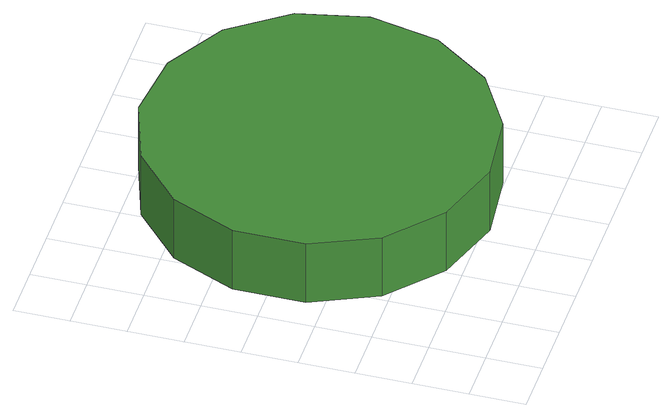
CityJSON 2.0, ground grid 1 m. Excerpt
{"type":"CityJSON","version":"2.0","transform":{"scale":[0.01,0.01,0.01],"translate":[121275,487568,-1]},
"CityObjects":{
"tree1":{"type":"SolitaryVegetationObject","attributes":{"function":"something"},"geometry":[{"type":"MultiSurface","lod":"1","boundaries":[[[0,1,2,3,4,5,6,7,8,9,10,11,12,13,14]],[[15,16,17,18,19,20,21,22,23,24,25,26,27,28,29]],[[0,29,28,1]],[[1,28,27,2]],[[2,27,26,3]],[[3,26,25,4]],[[4,25,24,5]],[[5,24,23,6]],[[6,23,22,7]],[[7,22,21,8]],[[8,21,20,9]],[[9,20,19,10]],[[10,19,18,11]],[[11,18,17,12]],[[12,17,16,13]],[[13,16,15,14]],[[14,15,29,0]]]}]}
},
"vertices":[
[672,398,195],[645,524,195],[569,628,195],[458,692,195],[330,706,195],[207,666,195],[111,580,195],[59,462,195],[59,333,195],[111,215,195],[207,129,195],[330,89,195],[458,103,195],[569,167,195],[645,272,195],[645,272,68],[569,167,68],[458,103,68],[330,89,68],[207,129,68],[111,215,68],[59,333,68],[59,462,68],[111,580,68],[207,666,68],[330,706,68],[458,692,68],[569,628,68],[645,524,68],[672,398,68]
]}
